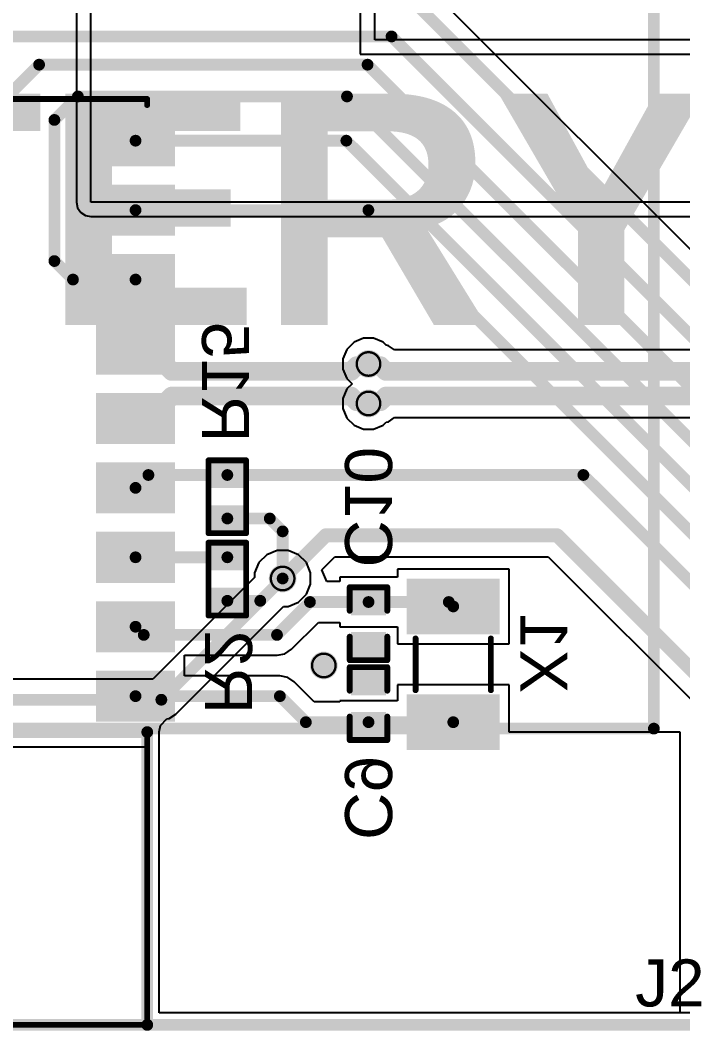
# Model space of a CAD drawing. Header units: inches. Extents: x -1 to 327, y 8 to 89.
# Drawn here: x 49.91 to 64.21, y 7.53 to 29.36 of the extents above; entities that cross this region are included whole.
import ezdxf

# ---------------------------------------------------------------- set-up
doc = ezdxf.new("R2010")
doc.units = ezdxf.units.IN
for name, color, linetype in [('Board Outline', 216, 'Continuous'), ('Bottom Layer', 5, 'Continuous'), ('Bottom Overlay', 54, 'Continuous'), ('Bottom Paste', 16, 'Continuous'), ('Bottom Solder', 6, 'Continuous'), ('Dimension', 6, 'Continuous'), ('Drill Drawing', 1, 'Continuous'), ('Keep-Out Layer', 6, 'Continuous'), ('Multi-Layer', 9, 'Continuous'), ('Pad Holes', 156, 'Continuous'), ('Top Layer', 1, 'Continuous'), ('Top Overlay', 2, 'Continuous'), ('Via Holes', 16, 'Continuous')]:
    doc.layers.add(name, color=color, linetype=linetype)
doc.styles.add('Arial', font='', dxfattribs={"height": 0.2})
doc.styles.add('Arial_Bold', font='', dxfattribs={"height": 0.2})
doc.styles.get('Arial').set_extended_font_data('Arial')
doc.styles.get('Arial_Bold').set_extended_font_data('Arial', bold=True)

# ---------------------------------------------------------------- blocks, each defined once
blk = doc.blocks.new('R___0402_B_17')
at = {"layer": 'Bottom Layer'}
for points in [[(-0.241, 0.318), (-0.241, -0.318), (-0.699, -0.318), (-0.699, 0.318)], [(0.699, 0.318), (0.699, -0.318), (0.241, -0.318), (0.241, 0.318)]]:
    blk.add_hatch(color=5, dxfattribs=at).paths.add_polyline_path(points)
at = {"layer": 'Bottom Paste'}
for points in [[(-0.241, 0.318), (-0.241, -0.318), (-0.699, -0.318), (-0.699, 0.318)], [(0.699, 0.318), (0.699, -0.318), (0.241, -0.318), (0.241, 0.318)]]:
    blk.add_hatch(color=16, dxfattribs=at).paths.add_polyline_path(points)
at = {"layer": 'Bottom Solder'}
for points in [[(-0.186, 0.373), (-0.186, -0.373), (-0.754, -0.373), (-0.754, 0.373)], [(0.754, 0.373), (0.754, -0.373), (0.186, -0.373), (0.186, 0.373)]]:
    blk.add_hatch(color=6, dxfattribs=at).paths.add_polyline_path(points)
at = {"layer": 'Bottom Overlay'}
for points, const_width in [([(0.787, 0.406), (-0.787, 0.406)], 0.127), ([(-0.787, -0.406), (-0.787, 0.406)], 0.127), ([(0.787, -0.406), (0.787, 0.406)], 0.127), ([(0.813, 0.432), (-0.813, 0.432)], 0.00323), ([(0.787, -0.406), (-0.787, -0.406)], 0.127)]:
    blk.add_lwpolyline(points, dxfattribs=dict(at, const_width=const_width))
for points, const_width in [([(-0.819, 0.406, 1), (-0.756, 0.406, 1)], 0.0635), ([(-0.819, 0.406, 1), (-0.756, 0.406, 1)], 0.0635), ([(0.756, 0.406, 1), (0.819, 0.406, 1)], 0.0635), ([(0.756, 0.406, 1), (0.819, 0.406, 1)], 0.0635), ([(-0.814, 0.432, 1), (-0.812, 0.432, 1)], 0.00161), ([(0.812, 0.432, 1), (0.814, 0.432, 1)], 0.00161), ([(-0.819, -0.406, 1), (-0.756, -0.406, 1)], 0.0635), ([(-0.819, -0.406, 1), (-0.756, -0.406, 1)], 0.0635), ([(0.756, -0.406, 1), (0.819, -0.406, 1)], 0.0635), ([(0.756, -0.406, 1), (0.819, -0.406, 1)], 0.0635)]:
    blk.add_lwpolyline(points, format="xyb", close=True, dxfattribs=dict(at, const_width=const_width))
blk = doc.blocks.new('SMD3215_2P_B_21')
at = {"layer": 'Bottom Layer'}
for points in [[(-1.75, 0.9), (-0.75, 0.9), (-0.75, -0.9), (-1.75, -0.9)], [(0.75, 0.9), (1.75, 0.9), (1.75, -0.9), (0.75, -0.9)]]:
    blk.add_hatch(color=5, dxfattribs=at).paths.add_polyline_path(points)
at = {"layer": 'Bottom Paste'}
for points in [[(-1.75, 0.9), (-0.75, 0.9), (-0.75, -0.9), (-1.75, -0.9)], [(0.75, 0.9), (1.75, 0.9), (1.75, -0.9), (0.75, -0.9)]]:
    blk.add_hatch(color=16, dxfattribs=at).paths.add_polyline_path(points)
at = {"layer": 'Bottom Solder'}
for points in [[(-1.852, 1.002), (-0.648, 1.002), (-0.648, -1.002), (-1.852, -1.002)], [(0.648, 1.002), (1.852, 1.002), (1.852, -1.002), (0.648, -1.002)]]:
    blk.add_hatch(color=6, dxfattribs=at).paths.add_polyline_path(points)
at = {"layer": 'Bottom Overlay', "const_width": 0.127}
for points in [[(-0.559, 0.813), (0.559, 0.813)], [(-0.559, -0.813), (0.559, -0.813)]]:
    blk.add_lwpolyline(points, dxfattribs=at)
at = {"layer": 'Bottom Overlay', "const_width": 0.0635}
for points in [[(-0.591, 0.813, 1), (-0.527, 0.813, 1)], [(0.527, 0.813, 1), (0.591, 0.813, 1)], [(-0.591, -0.813, 1), (-0.527, -0.813, 1)], [(0.527, -0.813, 1), (0.591, -0.813, 1)]]:
    blk.add_lwpolyline(points, format="xyb", close=True, dxfattribs=at)
blk = doc.blocks.new('ESP32_C3_WROOM_02_N4_B_24')
at = {"layer": 'Bottom Layer'}
for points in [[(-0.75, 12.45), (0.75, 12.45), (0.75, 11.55), (-0.75, 11.55)], [(16.75, 12.45), (18.25, 12.45), (18.25, 11.55), (16.75, 11.55)], [(-0.75, 10.95), (0.75, 10.95), (0.75, 10.05), (-0.75, 10.05)], [(16.75, 10.95), (18.25, 10.95), (18.25, 10.05), (16.75, 10.05)], [(-0.75, 9.45), (0.75, 9.45), (0.75, 8.55), (-0.75, 8.55)], [(16.75, 9.45), (18.25, 9.45), (18.25, 8.55), (16.75, 8.55)], [(-0.75, 7.95), (0.75, 7.95), (0.75, 7.05), (-0.75, 7.05)], [(16.75, 7.95), (18.25, 7.95), (18.25, 7.05), (16.75, 7.05)], [(8.26, 7.65), (8.96, 7.65), (8.96, 6.95), (8.26, 6.95)], [(9.36, 7.65), (10.06, 7.65), (10.06, 6.95), (9.36, 6.95)], [(10.46, 7.65), (11.16, 7.65), (11.16, 6.95), (10.46, 6.95)], [(8.26, 6.55), (8.96, 6.55), (8.96, 5.85), (8.26, 5.85)], [(9.36, 6.55), (10.06, 6.55), (10.06, 5.85), (9.36, 5.85)], [(10.46, 6.55), (11.16, 6.55), (11.16, 5.85), (10.46, 5.85)], [(-0.75, 6.45), (0.75, 6.45), (0.75, 5.55), (-0.75, 5.55)], [(16.75, 6.45), (18.25, 6.45), (18.25, 5.55), (16.75, 5.55)], [(8.26, 5.45), (8.96, 5.45), (8.96, 4.75), (8.26, 4.75)], [(9.36, 5.45), (10.06, 5.45), (10.06, 4.75), (9.36, 4.75)], [(10.46, 5.45), (11.16, 5.45), (11.16, 4.75), (10.46, 4.75)], [(-0.75, 4.95), (0.75, 4.95), (0.75, 4.05), (-0.75, 4.05)], [(16.75, 4.95), (18.25, 4.95), (18.25, 4.05), (16.75, 4.05)], [(-0.75, 3.45), (0.75, 3.45), (0.75, 2.55), (-0.75, 2.55)], [(16.75, 3.45), (18.25, 3.45), (18.25, 2.55), (16.75, 2.55)], [(-0.75, 1.95), (0.75, 1.95), (0.75, 1.05), (-0.75, 1.05)], [(16.75, 1.95), (18.25, 1.95), (18.25, 1.05), (16.75, 1.05)], [(-0.75, 0.45), (0.75, 0.45), (0.75, -0.45), (-0.75, -0.45)], [(16.75, 0.45), (18.25, 0.45), (18.25, -0.45), (16.75, -0.45)]]:
    blk.add_hatch(color=5, dxfattribs=at).paths.add_polyline_path(points)
h = blk.add_hatch(color=5, dxfattribs=at)
edge = h.paths.add_edge_path()
edge.add_arc((9.16, 7.3), 0.2, 0, 360)
h = blk.add_hatch(color=5, dxfattribs=at)
edge = h.paths.add_edge_path()
edge.add_arc((10.26, 7.3), 0.2, 0, 360)
h = blk.add_hatch(color=5, dxfattribs=at)
edge = h.paths.add_edge_path()
edge.add_arc((8.61, 6.75), 0.2, 0, 360)
h = blk.add_hatch(color=5, dxfattribs=at)
edge = h.paths.add_edge_path()
edge.add_arc((9.71, 6.75), 0.2, 0, 360)
h = blk.add_hatch(color=5, dxfattribs=at)
edge = h.paths.add_edge_path()
edge.add_arc((10.81, 6.75), 0.2, 0, 360)
h = blk.add_hatch(color=5, dxfattribs=at)
edge = h.paths.add_edge_path()
edge.add_arc((9.16, 6.2), 0.2, 0, 360)
h = blk.add_hatch(color=5, dxfattribs=at)
edge = h.paths.add_edge_path()
edge.add_arc((10.26, 6.2), 0.2, 0, 360)
h = blk.add_hatch(color=5, dxfattribs=at)
edge = h.paths.add_edge_path()
edge.add_arc((8.61, 5.65), 0.2, 0, 360)
h = blk.add_hatch(color=5, dxfattribs=at)
edge = h.paths.add_edge_path()
edge.add_arc((9.71, 5.65), 0.2, 0, 360)
h = blk.add_hatch(color=5, dxfattribs=at)
edge = h.paths.add_edge_path()
edge.add_arc((10.81, 5.65), 0.2, 0, 360)
h = blk.add_hatch(color=5, dxfattribs=at)
edge = h.paths.add_edge_path()
edge.add_arc((9.16, 5.1), 0.2, 0, 360)
h = blk.add_hatch(color=5, dxfattribs=at)
edge = h.paths.add_edge_path()
edge.add_arc((10.26, 5.1), 0.2, 0, 360)
at = {"layer": 'Bottom Overlay'}
blk.add_hatch(color=54, dxfattribs=at).paths.add_polyline_path([(0.889, -0.356), (1.55, -0.356), (1.55, 0.356), (0.889, 0.356)])
at = {"layer": 'Bottom Paste'}
for points in [[(-0.75, 12.45), (0.75, 12.45), (0.75, 11.55), (-0.75, 11.55)], [(16.75, 12.45), (18.25, 12.45), (18.25, 11.55), (16.75, 11.55)], [(-0.75, 10.95), (0.75, 10.95), (0.75, 10.05), (-0.75, 10.05)], [(16.75, 10.95), (18.25, 10.95), (18.25, 10.05), (16.75, 10.05)], [(-0.75, 9.45), (0.75, 9.45), (0.75, 8.55), (-0.75, 8.55)], [(16.75, 9.45), (18.25, 9.45), (18.25, 8.55), (16.75, 8.55)], [(-0.75, 7.95), (0.75, 7.95), (0.75, 7.05), (-0.75, 7.05)], [(16.75, 7.95), (18.25, 7.95), (18.25, 7.05), (16.75, 7.05)], [(8.26, 7.65), (8.96, 7.65), (8.96, 6.95), (8.26, 6.95)], [(9.36, 7.65), (10.06, 7.65), (10.06, 6.95), (9.36, 6.95)], [(10.46, 7.65), (11.16, 7.65), (11.16, 6.95), (10.46, 6.95)], [(8.26, 6.55), (8.96, 6.55), (8.96, 5.85), (8.26, 5.85)], [(9.36, 6.55), (10.06, 6.55), (10.06, 5.85), (9.36, 5.85)], [(10.46, 6.55), (11.16, 6.55), (11.16, 5.85), (10.46, 5.85)], [(-0.75, 6.45), (0.75, 6.45), (0.75, 5.55), (-0.75, 5.55)], [(16.75, 6.45), (18.25, 6.45), (18.25, 5.55), (16.75, 5.55)], [(8.26, 5.45), (8.96, 5.45), (8.96, 4.75), (8.26, 4.75)], [(9.36, 5.45), (10.06, 5.45), (10.06, 4.75), (9.36, 4.75)], [(10.46, 5.45), (11.16, 5.45), (11.16, 4.75), (10.46, 4.75)], [(-0.75, 4.95), (0.75, 4.95), (0.75, 4.05), (-0.75, 4.05)], [(16.75, 4.95), (18.25, 4.95), (18.25, 4.05), (16.75, 4.05)], [(-0.75, 3.45), (0.75, 3.45), (0.75, 2.55), (-0.75, 2.55)], [(16.75, 3.45), (18.25, 3.45), (18.25, 2.55), (16.75, 2.55)], [(-0.75, 1.95), (0.75, 1.95), (0.75, 1.05), (-0.75, 1.05)], [(16.75, 1.95), (18.25, 1.95), (18.25, 1.05), (16.75, 1.05)], [(-0.75, 0.45), (0.75, 0.45), (0.75, -0.45), (-0.75, -0.45)], [(16.75, 0.45), (18.25, 0.45), (18.25, -0.45), (16.75, -0.45)]]:
    blk.add_hatch(color=16, dxfattribs=at).paths.add_polyline_path(points)
at = {"layer": 'Bottom Solder'}
for points in [[(-0.852, 12.552), (0.852, 12.552), (0.852, 11.448), (-0.852, 11.448)], [(16.648, 12.552), (18.352, 12.552), (18.352, 11.448), (16.648, 11.448)], [(-0.852, 11.052), (0.852, 11.052), (0.852, 9.948), (-0.852, 9.948)], [(16.648, 11.052), (18.352, 11.052), (18.352, 9.948), (16.648, 9.948)], [(-0.852, 9.552), (0.852, 9.552), (0.852, 8.448), (-0.852, 8.448)], [(16.648, 9.552), (18.352, 9.552), (18.352, 8.448), (16.648, 8.448)], [(-0.852, 8.052), (0.852, 8.052), (0.852, 6.948), (-0.852, 6.948)], [(16.648, 8.052), (18.352, 8.052), (18.352, 6.948), (16.648, 6.948)], [(8.158, 7.752), (9.062, 7.752), (9.062, 6.848), (8.158, 6.848)], [(9.258, 7.752), (10.162, 7.752), (10.162, 6.848), (9.258, 6.848)], [(10.358, 7.752), (11.262, 7.752), (11.262, 6.848), (10.358, 6.848)], [(-0.852, 6.552), (0.852, 6.552), (0.852, 5.448), (-0.852, 5.448)], [(8.158, 6.652), (9.062, 6.652), (9.062, 5.748), (8.158, 5.748)], [(9.258, 6.652), (10.162, 6.652), (10.162, 5.748), (9.258, 5.748)], [(10.358, 6.652), (11.262, 6.652), (11.262, 5.748), (10.358, 5.748)], [(16.648, 6.552), (18.352, 6.552), (18.352, 5.448), (16.648, 5.448)], [(8.158, 5.552), (9.062, 5.552), (9.062, 4.648), (8.158, 4.648)], [(9.258, 5.552), (10.162, 5.552), (10.162, 4.648), (9.258, 4.648)], [(10.358, 5.552), (11.262, 5.552), (11.262, 4.648), (10.358, 4.648)], [(-0.852, 5.052), (0.852, 5.052), (0.852, 3.948), (-0.852, 3.948)], [(16.648, 5.052), (18.352, 5.052), (18.352, 3.948), (16.648, 3.948)], [(-0.852, 3.552), (0.852, 3.552), (0.852, 2.448), (-0.852, 2.448)], [(16.648, 3.552), (18.352, 3.552), (18.352, 2.448), (16.648, 2.448)], [(-0.852, 2.052), (0.852, 2.052), (0.852, 0.948), (-0.852, 0.948)], [(16.648, 2.052), (18.352, 2.052), (18.352, 0.948), (16.648, 0.948)], [(-0.852, 0.552), (0.852, 0.552), (0.852, -0.552), (-0.852, -0.552)], [(16.648, 0.552), (18.352, 0.552), (18.352, -0.552), (16.648, -0.552)]]:
    blk.add_hatch(color=6, dxfattribs=at).paths.add_polyline_path(points)
at = {"layer": 'Multi-Layer'}
h = blk.add_hatch(color=9, dxfattribs=at)
edge = h.paths.add_edge_path()
edge.add_arc((9.16, 7.3), 0.2, 0, 360)
h = blk.add_hatch(color=9, dxfattribs=at)
edge = h.paths.add_edge_path()
edge.add_arc((10.26, 7.3), 0.2, 0, 360)
h = blk.add_hatch(color=9, dxfattribs=at)
edge = h.paths.add_edge_path()
edge.add_arc((8.61, 6.75), 0.2, 0, 360)
h = blk.add_hatch(color=9, dxfattribs=at)
edge = h.paths.add_edge_path()
edge.add_arc((9.71, 6.75), 0.2, 0, 360)
h = blk.add_hatch(color=9, dxfattribs=at)
edge = h.paths.add_edge_path()
edge.add_arc((10.81, 6.75), 0.2, 0, 360)
h = blk.add_hatch(color=9, dxfattribs=at)
edge = h.paths.add_edge_path()
edge.add_arc((9.16, 6.2), 0.2, 0, 360)
h = blk.add_hatch(color=9, dxfattribs=at)
edge = h.paths.add_edge_path()
edge.add_arc((10.26, 6.2), 0.2, 0, 360)
h = blk.add_hatch(color=9, dxfattribs=at)
edge = h.paths.add_edge_path()
edge.add_arc((8.61, 5.65), 0.2, 0, 360)
h = blk.add_hatch(color=9, dxfattribs=at)
edge = h.paths.add_edge_path()
edge.add_arc((9.71, 5.65), 0.2, 0, 360)
h = blk.add_hatch(color=9, dxfattribs=at)
edge = h.paths.add_edge_path()
edge.add_arc((10.81, 5.65), 0.2, 0, 360)
h = blk.add_hatch(color=9, dxfattribs=at)
edge = h.paths.add_edge_path()
edge.add_arc((9.16, 5.1), 0.2, 0, 360)
h = blk.add_hatch(color=9, dxfattribs=at)
edge = h.paths.add_edge_path()
edge.add_arc((10.26, 5.1), 0.2, 0, 360)
at = {"layer": 'Pad Holes'}
h = blk.add_hatch(color=7, dxfattribs=at)
edge = h.paths.add_edge_path()
edge.add_arc((9.16, 7.3), 0.15, 0, 360)
h = blk.add_hatch(color=7, dxfattribs=at)
edge = h.paths.add_edge_path()
edge.add_arc((10.26, 7.3), 0.15, 0, 360)
h = blk.add_hatch(color=7, dxfattribs=at)
edge = h.paths.add_edge_path()
edge.add_arc((8.61, 6.75), 0.15, 0, 360)
h = blk.add_hatch(color=7, dxfattribs=at)
edge = h.paths.add_edge_path()
edge.add_arc((9.71, 6.75), 0.15, 0, 360)
h = blk.add_hatch(color=7, dxfattribs=at)
edge = h.paths.add_edge_path()
edge.add_arc((10.81, 6.75), 0.15, 0, 360)
h = blk.add_hatch(color=7, dxfattribs=at)
edge = h.paths.add_edge_path()
edge.add_arc((9.16, 6.2), 0.15, 0, 360)
h = blk.add_hatch(color=7, dxfattribs=at)
edge = h.paths.add_edge_path()
edge.add_arc((10.26, 6.2), 0.15, 0, 360)
h = blk.add_hatch(color=7, dxfattribs=at)
edge = h.paths.add_edge_path()
edge.add_arc((8.61, 5.65), 0.15, 0, 360)
h = blk.add_hatch(color=7, dxfattribs=at)
edge = h.paths.add_edge_path()
edge.add_arc((9.71, 5.65), 0.15, 0, 360)
h = blk.add_hatch(color=7, dxfattribs=at)
edge = h.paths.add_edge_path()
edge.add_arc((10.81, 5.65), 0.15, 0, 360)
h = blk.add_hatch(color=7, dxfattribs=at)
edge = h.paths.add_edge_path()
edge.add_arc((9.16, 5.1), 0.15, 0, 360)
h = blk.add_hatch(color=7, dxfattribs=at)
edge = h.paths.add_edge_path()
edge.add_arc((10.26, 5.1), 0.15, 0, 360)
at = {"layer": 'Top Layer'}
h = blk.add_hatch(color=1, dxfattribs=at)
edge = h.paths.add_edge_path()
edge.add_arc((9.16, 7.3), 0.2, 0, 360)
h = blk.add_hatch(color=1, dxfattribs=at)
edge = h.paths.add_edge_path()
edge.add_arc((10.26, 7.3), 0.2, 0, 360)
h = blk.add_hatch(color=1, dxfattribs=at)
edge = h.paths.add_edge_path()
edge.add_arc((8.61, 6.75), 0.2, 0, 360)
h = blk.add_hatch(color=1, dxfattribs=at)
edge = h.paths.add_edge_path()
edge.add_arc((9.71, 6.75), 0.2, 0, 360)
h = blk.add_hatch(color=1, dxfattribs=at)
edge = h.paths.add_edge_path()
edge.add_arc((10.81, 6.75), 0.2, 0, 360)
h = blk.add_hatch(color=1, dxfattribs=at)
edge = h.paths.add_edge_path()
edge.add_arc((9.16, 6.2), 0.2, 0, 360)
h = blk.add_hatch(color=1, dxfattribs=at)
edge = h.paths.add_edge_path()
edge.add_arc((10.26, 6.2), 0.2, 0, 360)
h = blk.add_hatch(color=1, dxfattribs=at)
edge = h.paths.add_edge_path()
edge.add_arc((8.61, 5.65), 0.2, 0, 360)
h = blk.add_hatch(color=1, dxfattribs=at)
edge = h.paths.add_edge_path()
edge.add_arc((9.71, 5.65), 0.2, 0, 360)
h = blk.add_hatch(color=1, dxfattribs=at)
edge = h.paths.add_edge_path()
edge.add_arc((10.81, 5.65), 0.2, 0, 360)
h = blk.add_hatch(color=1, dxfattribs=at)
edge = h.paths.add_edge_path()
edge.add_arc((9.16, 5.1), 0.2, 0, 360)
h = blk.add_hatch(color=1, dxfattribs=at)
edge = h.paths.add_edge_path()
edge.add_arc((10.26, 5.1), 0.2, 0, 360)
at = {"layer": 'Bottom Overlay'}
for points, const_width in [([(-0.25, 12.77), (-0.25, 12.9)], 0.127), ([(-0.25, 12.9), (17.75, 12.9)], 0.127), ([(17.75, 12.77), (17.75, 12.9)], 0.127), ([(-1.168, -0.127), (-1.168, 0.127)], 0.3), ([(-1.168, 0.127), (-1.041, 0)], 0.3), ([(-1.168, -0.127), (-1.041, 0)], 0.3), ([(-0.25, -7.1), (-0.25, -0.77)], 0.127), ([(17.75, -7.1), (17.75, -0.77)], 0.127), ([(-0.25, -7.1), (17.75, -7.1)], 0.127)]:
    blk.add_lwpolyline(points, dxfattribs=dict(at, const_width=const_width))
for points, const_width in [([(-0.282, 12.9, 1), (-0.218, 12.9, 1)], 0.0635), ([(-0.282, 12.9, 1), (-0.218, 12.9, 1)], 0.0635), ([(17.718, 12.9, 1), (17.782, 12.9, 1)], 0.0635), ([(17.718, 12.9, 1), (17.782, 12.9, 1)], 0.0635), ([(-0.282, 12.77, 1), (-0.218, 12.77, 1)], 0.0635), ([(17.718, 12.77, 1), (17.782, 12.77, 1)], 0.0635), ([(-1.243, 0.127, 1), (-1.093, 0.127, 1)], 0.15), ([(-1.243, 0.127, 1), (-1.093, 0.127, 1)], 0.15), ([(-1.243, -0.127, 1), (-1.093, -0.127, 1)], 0.15), ([(-1.243, -0.127, 1), (-1.093, -0.127, 1)], 0.15), ([(-1.116, 0, 1), (-0.966, 0, 1)], 0.15), ([(-1.116, 0, 1), (-0.966, 0, 1)], 0.15), ([(-0.282, -0.77, 1), (-0.218, -0.77, 1)], 0.0635), ([(17.718, -0.77, 1), (17.782, -0.77, 1)], 0.0635), ([(-0.282, -7.1, 1), (-0.218, -7.1, 1)], 0.0635), ([(-0.282, -7.1, 1), (-0.218, -7.1, 1)], 0.0635), ([(17.718, -7.1, 1), (17.782, -7.1, 1)], 0.0635), ([(17.718, -7.1, 1), (17.782, -7.1, 1)], 0.0635)]:
    blk.add_lwpolyline(points, format="xyb", close=True, dxfattribs=dict(at, const_width=const_width))
at = {"layer": 'Keep-Out Layer'}
for p, q in [((17.75, -1.1), (-0.25, -1.1)), ((-0.25, -1.1), (-0.25, -7.1)), ((17.75, -7.1), (17.75, -1.1)), ((-0.25, -7.1), (17.75, -7.1))]:
    blk.add_line(p, q, dxfattribs=at)
blk = doc.blocks.new('R___0402_B_41')
at = {"layer": 'Bottom Layer'}
for points in [[(-0.241, 0.318), (-0.241, -0.318), (-0.699, -0.318), (-0.699, 0.318)], [(0.699, 0.318), (0.699, -0.318), (0.241, -0.318), (0.241, 0.318)]]:
    blk.add_hatch(color=5, dxfattribs=at).paths.add_polyline_path(points)
at = {"layer": 'Bottom Paste'}
for points in [[(-0.241, 0.318), (-0.241, -0.318), (-0.699, -0.318), (-0.699, 0.318)], [(0.699, 0.318), (0.699, -0.318), (0.241, -0.318), (0.241, 0.318)]]:
    blk.add_hatch(color=16, dxfattribs=at).paths.add_polyline_path(points)
at = {"layer": 'Bottom Solder'}
for points in [[(-0.186, 0.373), (-0.186, -0.373), (-0.754, -0.373), (-0.754, 0.373)], [(0.754, 0.373), (0.754, -0.373), (0.186, -0.373), (0.186, 0.373)]]:
    blk.add_hatch(color=6, dxfattribs=at).paths.add_polyline_path(points)
at = {"layer": 'Bottom Overlay'}
for points, const_width in [([(0.787, 0.406), (-0.787, 0.406)], 0.127), ([(-0.787, -0.406), (-0.787, 0.406)], 0.127), ([(0.787, -0.406), (0.787, 0.406)], 0.127), ([(0.813, 0.432), (-0.813, 0.432)], 0.00323), ([(0.787, -0.406), (-0.787, -0.406)], 0.127)]:
    blk.add_lwpolyline(points, dxfattribs=dict(at, const_width=const_width))
for points, const_width in [([(-0.819, 0.406, 1), (-0.756, 0.406, 1)], 0.0635), ([(-0.819, 0.406, 1), (-0.756, 0.406, 1)], 0.0635), ([(0.756, 0.406, 1), (0.819, 0.406, 1)], 0.0635), ([(0.756, 0.406, 1), (0.819, 0.406, 1)], 0.0635), ([(-0.814, 0.432, 1), (-0.812, 0.432, 1)], 0.00161), ([(0.812, 0.432, 1), (0.814, 0.432, 1)], 0.00161), ([(-0.819, -0.406, 1), (-0.756, -0.406, 1)], 0.0635), ([(-0.819, -0.406, 1), (-0.756, -0.406, 1)], 0.0635), ([(0.756, -0.406, 1), (0.819, -0.406, 1)], 0.0635), ([(0.756, -0.406, 1), (0.819, -0.406, 1)], 0.0635)]:
    blk.add_lwpolyline(points, format="xyb", close=True, dxfattribs=dict(at, const_width=const_width))
blk = doc.blocks.new('C___0402_B_59')
at = {"layer": 'Bottom Layer'}
for points in [[(-0.241, 0.318), (-0.241, -0.318), (-0.699, -0.318), (-0.699, 0.318)], [(0.699, 0.318), (0.699, -0.318), (0.241, -0.318), (0.241, 0.318)]]:
    blk.add_hatch(color=5, dxfattribs=at).paths.add_polyline_path(points)
at = {"layer": 'Bottom Paste'}
for points in [[(-0.241, 0.318), (-0.241, -0.318), (-0.699, -0.318), (-0.699, 0.318)], [(0.699, 0.318), (0.699, -0.318), (0.241, -0.318), (0.241, 0.318)]]:
    blk.add_hatch(color=16, dxfattribs=at).paths.add_polyline_path(points)
at = {"layer": 'Bottom Solder'}
for points in [[(-0.181, 0.377), (-0.181, -0.377), (-0.758, -0.377), (-0.758, 0.377)], [(0.758, 0.377), (0.758, -0.377), (0.181, -0.377), (0.181, 0.377)]]:
    blk.add_hatch(color=6, dxfattribs=at).paths.add_polyline_path(points)
at = {"layer": 'Bottom Overlay', "const_width": 0.127}
for points in [[(-0.787, 0.406), (-0.279, 0.406)], [(-0.787, 0.406), (-0.787, -0.406)], [(0.279, 0.406), (0.787, 0.406)], [(0.787, 0.406), (0.787, -0.406)], [(-0.787, -0.406), (-0.279, -0.406)], [(0.279, -0.406), (0.787, -0.406)]]:
    blk.add_lwpolyline(points, dxfattribs=at)
at = {"layer": 'Bottom Overlay', "const_width": 0.0635}
for points in [[(-0.819, 0.406, 1), (-0.756, 0.406, 1)], [(-0.819, 0.406, 1), (-0.756, 0.406, 1)], [(-0.311, 0.406, 1), (-0.248, 0.406, 1)], [(0.248, 0.406, 1), (0.311, 0.406, 1)], [(0.756, 0.406, 1), (0.819, 0.406, 1)], [(0.756, 0.406, 1), (0.819, 0.406, 1)], [(-0.819, -0.406, 1), (-0.756, -0.406, 1)], [(-0.819, -0.406, 1), (-0.756, -0.406, 1)], [(-0.311, -0.406, 1), (-0.248, -0.406, 1)], [(0.248, -0.406, 1), (0.311, -0.406, 1)], [(0.756, -0.406, 1), (0.819, -0.406, 1)], [(0.756, -0.406, 1), (0.819, -0.406, 1)]]:
    blk.add_lwpolyline(points, format="xyb", close=True, dxfattribs=at)
blk = doc.blocks.new('C___0402_B_60')
at = {"layer": 'Bottom Layer'}
for points in [[(-0.241, 0.318), (-0.241, -0.318), (-0.699, -0.318), (-0.699, 0.318)], [(0.699, 0.318), (0.699, -0.318), (0.241, -0.318), (0.241, 0.318)]]:
    blk.add_hatch(color=5, dxfattribs=at).paths.add_polyline_path(points)
at = {"layer": 'Bottom Paste'}
for points in [[(-0.241, 0.318), (-0.241, -0.318), (-0.699, -0.318), (-0.699, 0.318)], [(0.699, 0.318), (0.699, -0.318), (0.241, -0.318), (0.241, 0.318)]]:
    blk.add_hatch(color=16, dxfattribs=at).paths.add_polyline_path(points)
at = {"layer": 'Bottom Solder'}
for points in [[(-0.181, 0.377), (-0.181, -0.377), (-0.758, -0.377), (-0.758, 0.377)], [(0.758, 0.377), (0.758, -0.377), (0.181, -0.377), (0.181, 0.377)]]:
    blk.add_hatch(color=6, dxfattribs=at).paths.add_polyline_path(points)
at = {"layer": 'Bottom Overlay', "const_width": 0.127}
for points in [[(-0.279, 0.406), (-0.787, 0.406)], [(-0.787, -0.406), (-0.787, 0.406)], [(0.787, 0.406), (0.279, 0.406)], [(0.787, -0.406), (0.787, 0.406)], [(-0.279, -0.406), (-0.787, -0.406)], [(0.787, -0.406), (0.279, -0.406)]]:
    blk.add_lwpolyline(points, dxfattribs=at)
at = {"layer": 'Bottom Overlay', "const_width": 0.0635}
for points in [[(-0.819, 0.406, 1), (-0.756, 0.406, 1)], [(-0.819, 0.406, 1), (-0.756, 0.406, 1)], [(-0.311, 0.406, 1), (-0.248, 0.406, 1)], [(0.248, 0.406, 1), (0.311, 0.406, 1)], [(0.756, 0.406, 1), (0.819, 0.406, 1)], [(0.756, 0.406, 1), (0.819, 0.406, 1)], [(-0.819, -0.406, 1), (-0.756, -0.406, 1)], [(-0.819, -0.406, 1), (-0.756, -0.406, 1)], [(-0.311, -0.406, 1), (-0.248, -0.406, 1)], [(0.248, -0.406, 1), (0.311, -0.406, 1)], [(0.756, -0.406, 1), (0.819, -0.406, 1)], [(0.756, -0.406, 1), (0.819, -0.406, 1)]]:
    blk.add_lwpolyline(points, format="xyb", close=True, dxfattribs=at)

msp = doc.modelspace()

# ---------------------------------------------------------------- hatches: boundary and pattern name
at = {"layer": 'Bottom Layer'}
h = msp.add_hatch(color=5, dxfattribs=at)
edge = h.paths.add_edge_path()
edge.add_arc((57.429, 21.932), 0.3, 0, 360)
h = msp.add_hatch(color=5, dxfattribs=at)
edge = h.paths.add_edge_path()
edge.add_arc((57.429, 21.078), 0.3, 0, 360)
h = msp.add_hatch(color=5, dxfattribs=at)
edge = h.paths.add_edge_path()
edge.add_arc((55.575, 17.297), 0.3, 0, 360)
h = msp.add_hatch(color=5, dxfattribs=at)
edge = h.paths.add_edge_path()
edge.add_arc((56.464, 15.418), 0.3, 0, 360)
at = {"layer": 'Top Layer'}
h = msp.add_hatch(color=1, dxfattribs=at)
edge = h.paths.add_edge_path()
edge.add_arc((57.429, 21.932), 0.3, 0, 360)
h = msp.add_hatch(color=1, dxfattribs=at)
edge = h.paths.add_edge_path()
edge.add_arc((57.429, 21.078), 0.3, 0, 360)
h = msp.add_hatch(color=1, dxfattribs=at)
edge = h.paths.add_edge_path()
edge.add_arc((55.575, 17.297), 0.3, 0, 360)
h = msp.add_hatch(color=1, dxfattribs=at)
edge = h.paths.add_edge_path()
edge.add_arc((56.464, 15.418), 0.3, 0, 360)
at = {"layer": 'Via Holes'}
h = msp.add_hatch(color=7, dxfattribs=at)
edge = h.paths.add_edge_path()
edge.add_arc((57.429, 21.932), 0.15, 0, 360)
h = msp.add_hatch(color=7, dxfattribs=at)
edge = h.paths.add_edge_path()
edge.add_arc((57.429, 21.078), 0.15, 0, 360)
h = msp.add_hatch(color=7, dxfattribs=at)
edge = h.paths.add_edge_path()
edge.add_arc((55.575, 17.297), 0.15, 0, 360)
h = msp.add_hatch(color=7, dxfattribs=at)
edge = h.paths.add_edge_path()
edge.add_arc((56.464, 15.418), 0.15, 0, 360)

# ---------------------------------------------------------------- linework, layer by layer
at = {"layer": 'Board Outline', "const_width": 0.254}
for points in [[(34.65, 13.979), (52.652, 13.979)], [(52.652, 7.655), (52.652, 13.979)], [(52.652, 7.653), (94.844, 7.653)]]:
    msp.add_lwpolyline(points, dxfattribs=at)
at = {"layer": 'Board Outline', "const_width": 0.127}
for points in [[(52.589, 13.979, 1), (52.716, 13.979, 1)], [(52.589, 13.979, 1), (52.716, 13.979, 1)], [(52.589, 7.655, 1), (52.716, 7.655, 1)], [(52.589, 7.653, 1), (52.716, 7.653, 1)]]:
    msp.add_lwpolyline(points, format="xyb", close=True, dxfattribs=at)
at = {"layer": 'Bottom Layer'}
for p, q in [((72.893, 15.886), (59.197, 29.582)), ((56.421, 17.484), (56.7, 17.763)), ((56.7, 17.763), (61.308, 17.763)), ((61.308, 17.763), (66.544, 12.527)), ((56.526, 17.23), (56.421, 17.484)), ((58.053, 17.498), (58.052, 17.323)), ((60.463, 17.498), (58.053, 17.498)), ((60.463, 15.888), (60.463, 17.498)), ((58.052, 17.323), (56.807, 17.323)), ((56.807, 17.323), (56.807, 17.23)), ((56.807, 17.23), (56.526, 17.23)), ((55.765, 15.767), (56.347, 16.349)), ((56.347, 16.349), (56.807, 16.349)), ((56.807, 16.349), (56.807, 16.256)), ((56.807, 16.256), (58.052, 16.256)), ((58.052, 16.256), (58.053, 16.003)), ((58.053, 16.003), (58.053, 15.888)), ((55.622, 15.671), (55.765, 15.767)), ((58.053, 15.888), (60.463, 15.888)), ((53.454, 15.195), (53.454, 15.638)), ((53.454, 15.638), (55.454, 15.638)), ((55.454, 15.638), (55.622, 15.671)), ((55.515, 15.195), (53.454, 15.195)), ((55.684, 15.161), (55.515, 15.195)), ((55.827, 15.066), (55.684, 15.161)), ((56.259, 14.633), (55.827, 15.066)), ((58.053, 14.91), (58.052, 14.657)), ((60.463, 14.998), (58.053, 14.998)), ((58.053, 14.998), (58.053, 14.91)), ((60.463, 13.979), (60.463, 14.998)), ((56.807, 14.633), (56.259, 14.633)), ((58.052, 14.657), (56.807, 14.657)), ((56.807, 14.657), (56.807, 14.633)), ((64.16, 13.979), (60.463, 13.979)), ((64.16, 7.912), (64.16, 13.979)), ((94.844, 7.912), (64.16, 7.912))]:
    msp.add_line(p, q, dxfattribs=at)
for points, const_width in [([(58.448, 29.708), (72.875, 15.281)], 0.254), ([(48.917, 29.007), (57.926, 29.007)], 0.254), ([(57.926, 29.007), (72.607, 14.326)], 0.254), ([(49.124, 27.203), (50.317, 28.397)], 0.254), ([(50.317, 28.397), (57.408, 28.397)], 0.254), ([(57.408, 28.397), (69.548, 16.257)], 0.254), ([(50.648, 27.203), (51.156, 27.711)], 0.254), ([(51.156, 27.711), (56.964, 27.711)], 0.254), ([(56.964, 27.711), (70.35, 14.326)], 0.254), ([(50.648, 24.155), (50.648, 27.203)], 0.254), ([(52.4, 26.755), (56.951, 26.755)], 0.254), ([(56.951, 26.755), (70.104, 13.602)], 0.254), ([(52.4, 25.255), (57.426, 25.255)], 0.254), ([(57.426, 25.255), (68.35, 14.331)], 0.254), ([(50.648, 24.155), (51.048, 23.755)], 0.254), ([(51.048, 23.755), (52.4, 23.755)], 0.254), ([(52.4, 22.255), (52.7, 22.255)], 0.406), ([(52.7, 22.255), (53.183, 21.771)], 0.406), ([(57.052, 21.771), (57.176, 21.895)], 0.406), ([(57.176, 21.895), (57.392, 21.895)], 0.406), ([(57.392, 21.895), (57.429, 21.932)], 0.406), ([(53.183, 21.771), (57.052, 21.771)], 0.406), ([(52.7, 20.755), (53.183, 21.238)], 0.406), ([(53.183, 21.238), (57.052, 21.238)], 0.406), ([(57.052, 21.238), (57.176, 21.115)], 0.406), ([(57.176, 21.115), (57.392, 21.115)], 0.406), ([(57.392, 21.115), (57.429, 21.078)], 0.406), ([(52.4, 20.755), (52.7, 20.755)], 0.406), ([(52.4, 19.255), (52.678, 19.533)], 0.254), ([(52.678, 19.533), (54.381, 19.533)], 0.254), ([(54.381, 19.533), (62.067, 19.533)], 0.254), ([(62.067, 19.533), (64.872, 16.728)], 0.254), ([(54.381, 18.593), (55.297, 18.593)], 0.254), ([(55.297, 18.593), (55.575, 18.315)], 0.254), ([(55.575, 17.297), (56.507, 18.229)], 0.305), ([(55.575, 17.297), (55.575, 18.315)], 0.254), ([(56.507, 18.229), (61.501, 18.229)], 0.305), ([(61.501, 18.229), (66.873, 12.857)], 0.305), ([(52.4, 17.755), (54.381, 17.755)], 0.254), ([(55.093, 16.815), (55.575, 17.297)], 0.254), ([(54.381, 16.815), (55.093, 16.815)], 0.254), ([(55.454, 16.078), (56.165, 16.789)], 0.254), ([(56.165, 16.789), (57.429, 16.789)], 0.254), ([(57.429, 16.789), (59.162, 16.789)], 0.254), ([(59.162, 16.789), (59.258, 16.693)], 0.254), ([(52.4, 16.255), (52.576, 16.078)], 0.254), ([(52.576, 16.078), (55.454, 16.078)], 0.254), ([(52.4, 14.755), (55.515, 14.755)], 0.254), ([(55.515, 14.755), (56.077, 14.193)], 0.254), ([(56.077, 14.193), (57.429, 14.193)], 0.254), ([(57.429, 14.193), (59.258, 14.193)], 0.254)]:
    msp.add_lwpolyline(points, dxfattribs=dict(at, const_width=const_width))
for points, const_width in [([(57.863, 29.007, 1), (57.99, 29.007, 1)], 0.127), ([(57.863, 29.007, 1), (57.99, 29.007, 1)], 0.127), ([(50.254, 28.397, 1), (50.381, 28.397, 1)], 0.127), ([(50.254, 28.397, 1), (50.381, 28.397, 1)], 0.127), ([(57.345, 28.397, 1), (57.472, 28.397, 1)], 0.127), ([(57.345, 28.397, 1), (57.472, 28.397, 1)], 0.127), ([(51.092, 27.711, 1), (51.219, 27.711, 1)], 0.127), ([(51.092, 27.711, 1), (51.219, 27.711, 1)], 0.127), ([(56.901, 27.711, 1), (57.028, 27.711, 1)], 0.127), ([(56.901, 27.711, 1), (57.028, 27.711, 1)], 0.127), ([(50.584, 27.203, 1), (50.711, 27.203, 1)], 0.127), ([(50.584, 27.203, 1), (50.711, 27.203, 1)], 0.127), ([(52.336, 26.755, 1), (52.463, 26.755, 1)], 0.127), ([(56.887, 26.755, 1), (57.014, 26.755, 1)], 0.127), ([(56.887, 26.755, 1), (57.014, 26.755, 1)], 0.127), ([(52.336, 25.255, 1), (52.463, 25.255, 1)], 0.127), ([(57.363, 25.255, 1), (57.49, 25.255, 1)], 0.127), ([(57.363, 25.255, 1), (57.49, 25.255, 1)], 0.127), ([(50.584, 24.155, 1), (50.711, 24.155, 1)], 0.127), ([(50.584, 24.155, 1), (50.711, 24.155, 1)], 0.127), ([(50.985, 23.755, 1), (51.112, 23.755, 1)], 0.127), ([(50.985, 23.755, 1), (51.112, 23.755, 1)], 0.127), ([(52.336, 23.755, 1), (52.463, 23.755, 1)], 0.127), ([(52.298, 22.255, 1), (52.501, 22.255, 1)], 0.203), ([(52.598, 22.255, 1), (52.801, 22.255, 1)], 0.203), ([(52.598, 22.255, 1), (52.801, 22.255, 1)], 0.203), ([(57.074, 21.895, 1), (57.277, 21.895, 1)], 0.203), ([(57.074, 21.895, 1), (57.277, 21.895, 1)], 0.203), ([(57.291, 21.895, 1), (57.494, 21.895, 1)], 0.203), ([(57.291, 21.895, 1), (57.494, 21.895, 1)], 0.203), ([(57.328, 21.932, 1), (57.531, 21.932, 1)], 0.203), ([(53.081, 21.771, 1), (53.285, 21.771, 1)], 0.203), ([(53.081, 21.771, 1), (53.285, 21.771, 1)], 0.203), ([(56.951, 21.771, 1), (57.154, 21.771, 1)], 0.203), ([(56.951, 21.771, 1), (57.154, 21.771, 1)], 0.203), ([(53.081, 21.238, 1), (53.285, 21.238, 1)], 0.203), ([(53.081, 21.238, 1), (53.285, 21.238, 1)], 0.203), ([(56.951, 21.238, 1), (57.154, 21.238, 1)], 0.203), ([(56.951, 21.238, 1), (57.154, 21.238, 1)], 0.203), ([(57.074, 21.115, 1), (57.277, 21.115, 1)], 0.203), ([(57.074, 21.115, 1), (57.277, 21.115, 1)], 0.203), ([(57.291, 21.115, 1), (57.494, 21.115, 1)], 0.203), ([(57.291, 21.115, 1), (57.494, 21.115, 1)], 0.203), ([(57.328, 21.078, 1), (57.531, 21.078, 1)], 0.203), ([(52.298, 20.755, 1), (52.501, 20.755, 1)], 0.203), ([(52.598, 20.755, 1), (52.801, 20.755, 1)], 0.203), ([(52.598, 20.755, 1), (52.801, 20.755, 1)], 0.203), ([(52.614, 19.533, 1), (52.741, 19.533, 1)], 0.127), ([(52.614, 19.533, 1), (52.741, 19.533, 1)], 0.127), ([(54.318, 19.533, 1), (54.445, 19.533, 1)], 0.127), ([(54.318, 19.533, 1), (54.445, 19.533, 1)], 0.127), ([(62.004, 19.533, 1), (62.131, 19.533, 1)], 0.127), ([(62.004, 19.533, 1), (62.131, 19.533, 1)], 0.127), ([(52.336, 19.255, 1), (52.463, 19.255, 1)], 0.127), ([(54.318, 18.593, 1), (54.445, 18.593, 1)], 0.127), ([(55.234, 18.593, 1), (55.361, 18.593, 1)], 0.127), ([(55.234, 18.593, 1), (55.361, 18.593, 1)], 0.127), ([(55.512, 18.315, 1), (55.639, 18.315, 1)], 0.127), ([(55.512, 18.315, 1), (55.639, 18.315, 1)], 0.127), ([(56.431, 18.229, 1), (56.583, 18.229, 1)], 0.152), ([(56.431, 18.229, 1), (56.583, 18.229, 1)], 0.152), ([(61.425, 18.229, 1), (61.577, 18.229, 1)], 0.152), ([(61.425, 18.229, 1), (61.577, 18.229, 1)], 0.152), ([(52.336, 17.755, 1), (52.463, 17.755, 1)], 0.127), ([(54.318, 17.755, 1), (54.445, 17.755, 1)], 0.127), ([(55.499, 17.297, 1), (55.651, 17.297, 1)], 0.152), ([(55.512, 17.297, 1), (55.639, 17.297, 1)], 0.127), ([(55.512, 17.297, 1), (55.639, 17.297, 1)], 0.127), ([(54.318, 16.815, 1), (54.445, 16.815, 1)], 0.127), ([(55.029, 16.815, 1), (55.156, 16.815, 1)], 0.127), ([(55.029, 16.815, 1), (55.156, 16.815, 1)], 0.127), ([(56.101, 16.789, 1), (56.228, 16.789, 1)], 0.127), ([(56.101, 16.789, 1), (56.228, 16.789, 1)], 0.127), ([(57.366, 16.789, 1), (57.493, 16.789, 1)], 0.127), ([(57.366, 16.789, 1), (57.493, 16.789, 1)], 0.127), ([(59.099, 16.789, 1), (59.226, 16.789, 1)], 0.127), ([(59.099, 16.789, 1), (59.226, 16.789, 1)], 0.127), ([(59.195, 16.693, 1), (59.322, 16.693, 1)], 0.127), ([(52.336, 16.255, 1), (52.463, 16.255, 1)], 0.127), ([(52.513, 16.078, 1), (52.64, 16.078, 1)], 0.127), ([(52.513, 16.078, 1), (52.64, 16.078, 1)], 0.127), ([(55.39, 16.078, 1), (55.517, 16.078, 1)], 0.127), ([(55.39, 16.078, 1), (55.517, 16.078, 1)], 0.127), ([(52.336, 14.755, 1), (52.463, 14.755, 1)], 0.127), ([(55.452, 14.755, 1), (55.579, 14.755, 1)], 0.127), ([(55.452, 14.755, 1), (55.579, 14.755, 1)], 0.127), ([(56.013, 14.193, 1), (56.14, 14.193, 1)], 0.127), ([(56.013, 14.193, 1), (56.14, 14.193, 1)], 0.127), ([(57.366, 14.193, 1), (57.493, 14.193, 1)], 0.127), ([(57.366, 14.193, 1), (57.493, 14.193, 1)], 0.127), ([(59.195, 14.193, 1), (59.322, 14.193, 1)], 0.127)]:
    msp.add_lwpolyline(points, format="xyb", close=True, dxfattribs=dict(at, const_width=const_width))
at = {"layer": 'Dimension', "const_width": 0.254}
msp.add_lwpolyline([(0.203, 7.653), (94.463, 7.653)], dxfattribs=at)
at = {"layer": 'Drill Drawing'}
for points, const_width in [([(57.683, 21.932, 1), (57.175, 21.932, 1)], 0.0508), ([(57.163, 21.932, 1), (57.188, 21.932, 1)], 0.0254), ([(57.671, 21.932, 1), (57.696, 21.932, 1)], 0.0254), ([(57.683, 21.078, 1), (57.175, 21.078, 1)], 0.0508), ([(57.163, 21.078, 1), (57.188, 21.078, 1)], 0.0254), ([(57.671, 21.078, 1), (57.696, 21.078, 1)], 0.0254), ([(55.829, 17.297, 1), (55.321, 17.297, 1)], 0.0508), ([(55.309, 17.297, 1), (55.334, 17.297, 1)], 0.0254), ([(55.816, 17.297, 1), (55.842, 17.297, 1)], 0.0254), ([(56.718, 15.418, 1), (56.21, 15.418, 1)], 0.0508), ([(56.197, 15.418, 1), (56.223, 15.418, 1)], 0.0254), ([(56.705, 15.418, 1), (56.731, 15.418, 1)], 0.0254)]:
    msp.add_lwpolyline(points, format="xyb", close=True, dxfattribs=dict(at, const_width=const_width))
at = {"layer": 'Top Layer'}
for p, q in [((57.252, 42.139), (57.252, 28.626)), ((57.562, 28.937), (57.562, 42.139)), ((51.435, 25.425), (51.435, 37.059)), ((51.124, 36.748), (51.124, 25.425)), ((78.232, 28.937), (57.562, 28.937)), ((57.252, 28.626), (78.232, 28.626)), ((51.124, 25.425), (51.148, 25.306)), ((78.232, 25.425), (51.435, 25.425)), ((51.148, 25.306), (51.215, 25.206)), ((51.215, 25.206), (51.316, 25.138)), ((51.316, 25.138), (51.435, 25.115)), ((51.435, 25.115), (70.755, 25.115)), ((57.116, 22.401), (56.96, 22.245)), ((57.319, 22.486), (57.116, 22.401)), ((57.54, 22.486), (57.319, 22.486)), ((57.743, 22.401), (57.54, 22.486)), ((57.809, 22.336), (57.743, 22.401)), ((57.862, 22.325), (57.809, 22.336)), ((57.993, 22.237), (57.862, 22.325)), ((56.96, 22.245), (56.875, 22.042)), ((68.624, 22.237), (57.993, 22.237)), ((56.875, 22.042), (56.875, 21.821)), ((56.875, 21.821), (56.96, 21.618)), ((56.96, 21.618), (57.073, 21.505)), ((57.073, 21.505), (56.96, 21.391)), ((56.96, 21.391), (56.875, 21.188)), ((56.875, 21.188), (56.875, 20.967)), ((56.875, 20.967), (56.96, 20.764)), ((56.96, 20.764), (57.116, 20.608)), ((57.862, 20.684), (57.993, 20.772)), ((57.993, 20.772), (68.21, 20.772)), ((57.116, 20.608), (57.319, 20.524)), ((57.319, 20.524), (57.54, 20.524)), ((57.54, 20.524), (57.743, 20.608)), ((57.743, 20.608), (57.809, 20.673)), ((57.809, 20.673), (57.862, 20.684)), ((55.455, 17.902), (55.233, 17.81)), ((55.696, 17.902), (55.455, 17.902)), ((55.918, 17.81), (55.696, 17.902)), ((55.233, 17.81), (55.062, 17.64)), ((56.088, 17.64), (55.918, 17.81)), ((55.062, 17.64), (54.97, 17.418)), ((56.18, 17.418), (56.088, 17.64)), ((54.97, 17.315), (52.774, 15.119)), ((54.97, 17.418), (54.97, 17.315)), ((56.18, 17.177), (56.18, 17.418)), ((56.088, 16.955), (56.18, 17.177)), ((55.918, 16.785), (56.088, 16.955)), ((53.268, 14.367), (55.593, 16.693)), ((55.593, 16.693), (55.696, 16.693)), ((55.696, 16.693), (55.918, 16.785)), ((52.774, 15.119), (32.051, 15.119)), ((52.935, 14.122), (53.074, 14.262)), ((53.074, 14.262), (53.125, 14.272)), ((53.125, 14.272), (53.268, 14.367)), ((52.91, 13.984), (52.935, 14.122)), ((52.911, 13.979), (52.91, 13.984)), ((52.911, 7.912), (52.911, 13.979)), ((84.774, 7.912), (52.911, 7.912))]:
    msp.add_line(p, q, dxfattribs=at)
for points, const_width in [([(57.429, 21.932), (57.466, 21.895)], 0.406), ([(57.466, 21.895), (57.683, 21.895)], 0.406), ([(57.683, 21.895), (57.807, 21.771)], 0.406), ([(57.807, 21.771), (68.624, 21.771)], 0.406), ([(57.683, 21.115), (57.807, 21.238)], 0.406), ([(57.807, 21.238), (68.403, 21.238)], 0.406), ([(57.429, 21.078), (57.466, 21.115)], 0.406), ([(57.466, 21.115), (57.683, 21.115)], 0.406), ([(52.956, 14.678), (55.575, 17.297)], 0.254), ([(31.636, 14.678), (52.956, 14.678)], 0.254)]:
    msp.add_lwpolyline(points, dxfattribs=dict(at, const_width=const_width))
for points, const_width in [([(57.328, 21.932, 1), (57.531, 21.932, 1)], 0.203), ([(57.365, 21.895, 1), (57.568, 21.895, 1)], 0.203), ([(57.365, 21.895, 1), (57.568, 21.895, 1)], 0.203), ([(57.582, 21.895, 1), (57.785, 21.895, 1)], 0.203), ([(57.582, 21.895, 1), (57.785, 21.895, 1)], 0.203), ([(57.705, 21.771, 1), (57.908, 21.771, 1)], 0.203), ([(57.705, 21.771, 1), (57.908, 21.771, 1)], 0.203), ([(57.705, 21.238, 1), (57.908, 21.238, 1)], 0.203), ([(57.705, 21.238, 1), (57.908, 21.238, 1)], 0.203), ([(57.328, 21.078, 1), (57.531, 21.078, 1)], 0.203), ([(57.365, 21.115, 1), (57.568, 21.115, 1)], 0.203), ([(57.365, 21.115, 1), (57.568, 21.115, 1)], 0.203), ([(57.582, 21.115, 1), (57.785, 21.115, 1)], 0.203), ([(57.582, 21.115, 1), (57.785, 21.115, 1)], 0.203), ([(55.512, 17.297, 1), (55.639, 17.297, 1)], 0.127), ([(52.893, 14.678, 1), (53.02, 14.678, 1)], 0.127), ([(52.893, 14.678, 1), (53.02, 14.678, 1)], 0.127)]:
    msp.add_lwpolyline(points, format="xyb", close=True, dxfattribs=dict(at, const_width=const_width))
at = {"layer": 'Top Overlay', "const_width": 0.254}
for points in [[(63.59, 14.054), (63.59, 42.054)], [(13.59, 14.054), (63.59, 14.054)]]:
    msp.add_lwpolyline(points, dxfattribs=at)
at = {"layer": 'Top Overlay', "const_width": 0.127}
msp.add_lwpolyline([(63.526, 14.054, 1), (63.653, 14.054, 1)], format="xyb", close=True, dxfattribs=at)
msp.add_lwpolyline([(63.526, 14.054, 1), (63.653, 14.054, 1)], format="xyb", close=True, dxfattribs=at)

# ---------------------------------------------------------------- block references
msp.add_blockref('ESP32_C3_WROOM_02_N4_B_24', (34.9, 14.755))
for name, p, rotation in [('R___0402_B_17', (54.381, 19.063), 270), ('R___0402_B_41', (54.381, 17.285), 270), ('SMD3215_2P_B_21', (59.258, 15.443), 90), ('C___0402_B_59', (57.429, 16.32), 90), ('C___0402_B_60', (57.429, 14.594), 270)]:
    msp.add_blockref(name, p, dxfattribs=dict(rotation=rotation))

# ---------------------------------------------------------------- texts
at = {"layer": 'Bottom Overlay', "style": 'Arial', "text_generation_flag": 2}
for s, p in [('R15', (53.834, 20.236)), ('C10', (56.922, 17.535)), ('X1', (60.706, 14.817)), ('R2', (53.899, 14.368)), ('C9', (56.922, 11.65))]:
    msp.add_text(s, height=1.016, rotation=270, dxfattribs=at).set_placement(p)
at = {"layer": 'Top Overlay'}
for s, height, style, p in [('9V BATTERY', 5, 'Arial_Bold', (21.313, 22.771)), ('J2', 1.016, 'Arial', (63.187, 8.052))]:
    msp.add_text(s, height=height, dxfattribs=dict(at, style=style)).set_placement(p)

doc.saveas('drawing.dxf')
